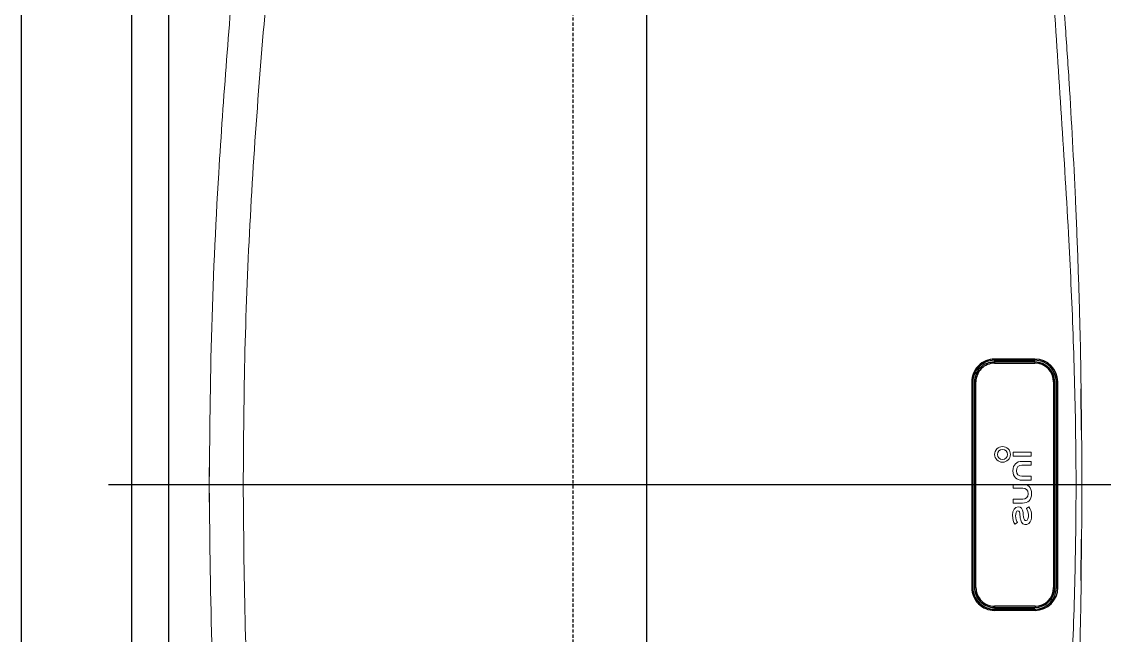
# Model space of a CAD drawing. Header units: millimetres. Extents: x 18456 to 179493, y -203649 to 469211.
# Drawn here: x 141839.6 to 142134.1, y -182060.1 to -181893 of the extents above; entities that cross this region are included whole.
import ezdxf

# ---------------------------------------------------------------- set-up
doc = ezdxf.new("R2010")
doc.units = ezdxf.units.MM
doc.linetypes.add('X-평면도(기본형)$0$HID', pattern=[2.8, 1.8, -1])
for name, color, linetype, true_color in [('X-평면도(기본형)$0$FIN', 9, 'Continuous', 0x808080), ('X-평면도(기본형)$0$FUR', 6, 'Continuous', 0xff00ff), ('X-평면도(기본형)$0$MC', 7, 'Continuous', 0x7f7fff), ('X-평면도(기본형)$0$W1', 2, 'Continuous', 0xffff00)]:
    doc.layers.add(name, color=color, linetype=linetype, true_color=true_color)

# ---------------------------------------------------------------- blocks, each defined once
blk = doc.blocks.new('X-평면도(기본형)$0$IW990')
at = {"layer": 'X-평면도(기본형)$0$FUR'}
for p, q in [((238493.93, 46214.41), (238482.91, 46214.4)), ((238482.91, 46213.28), (238493.93, 46213.28)), ((238493.97, 46214.07), (238482.95, 46214.07)), ((238482.95, 46214.07), (238493.97, 46214.07)), ((238493.97, 46213.62), (238482.95, 46213.62)), ((238493.97, 46213.62), (238482.95, 46213.62)), ((238476.72, 46208.22), (238476.74, 46152.19)), ((238477.1, 46208.22), (238476.72, 46208.22)), ((238477.1, 46208.22), (238477.12, 46152.19)), ((238477.12, 46152.19), (238477.1, 46208.22)), ((238477.55, 46208.22), (238477.57, 46152.19)), ((238477.55, 46208.22), (238477.57, 46152.19)), ((238477.85, 46208.22), (238477.55, 46208.22)), ((238477.86, 46152.19), (238477.85, 46208.22)), ((238499, 46208.22), (238499.01, 46152.2)), ((238499.38, 46208.22), (238499, 46208.22)), ((238499.39, 46152.2), (238499.38, 46208.22)), ((238499.39, 46152.2), (238499.38, 46208.22)), ((238499.84, 46152.2), (238499.83, 46208.22)), ((238499.83, 46208.22), (238499.84, 46152.2)), ((238499.83, 46208.22), (238500.12, 46208.22)), ((238500.14, 46152.2), (238500.12, 46208.22)), ((238476.74, 46152.19), (238477.12, 46152.19)), ((238477.86, 46152.19), (238477.57, 46152.19)), ((238499.39, 46152.2), (238499.01, 46152.2)), ((238500.14, 46152.2), (238499.84, 46152.2)), ((238493.95, 46147.13), (238482.93, 46147.13)), ((238482.93, 46146), (238493.95, 46146.01)), ((238482.97, 46146.79), (238493.99, 46146.79)), ((238482.97, 46146.79), (238493.99, 46146.79)), ((238493.99, 46146.34), (238482.97, 46146.34)), ((238482.97, 46146.34), (238493.99, 46146.34))]:
    blk.add_line(p, q, dxfattribs=at)
at = {"layer": 'X-평면도(기본형)$0$FUR', "linetype": 'Continuous', "lineweight": 15}
for p, q in [((238470.26, 46195.03), (238470.38, 46206.28)), ((238470.46, 46206.27), (238470.33, 46195.03)), ((238470.18, 46182.04), (238470.16, 46180.17)), ((238470.16, 46180.17), (238470.16, 46181.86)), ((238470.18, 46178.31), (238470.16, 46180.17)), ((238470.16, 46180.17), (238470.16, 46178.48)), ((238470.27, 46165.31), (238470.39, 46154.07)), ((238470.47, 46154.07), (238470.34, 46165.32))]:
    blk.add_line(p, q, dxfattribs=at)
at = {"layer": 'X-평면도(기본형)$0$FUR', "color": 1, "ltscale": 30, "true_color": 0xff0000}
blk.add_line((237991.89, 46180.28), (238734.95, 46180.28), dxfattribs=at)
at = {"layer": 'X-평면도(기본형)$0$FUR', "lineweight": 9}
for p, q in [((238483.94, 46171.36), (238483.94, 46172.47)), ((238483.94, 46172.47), (238488.85, 46172.47)), ((238488.85, 46171.37), (238483.94, 46171.36)), ((238488.85, 46172.47), (238488.85, 46171.37))]:
    blk.add_line(p, q, dxfattribs=at)
at = {"layer": 'X-평면도(기본형)$0$FUR', "linetype": 'Continuous', "lineweight": 15}
blk.add_lwpolyline([(238470.16, 46180.17), (238470.15, 46180.17), (238470.11, 46180.17), (238470.05, 46180.17), (238469.98, 46180.17), (238469.88, 46180.17), (238469.78, 46180.17), (238469.67, 46180.17), (238469.56, 46180.17)], dxfattribs=at)
at = {"layer": 'X-평면도(기본형)$0$FUR'}
for centre, radius, start, end in [((238482.91, 46208.22), 6.19, 90.0164, 180.0164), ((238482.95, 46208.22), 5.85, 90.0164, 180.0164), ((238482.95, 46208.22), 5.85, 90.0164, 180.0164), ((238482.95, 46208.22), 5.4, 90.0164, 180.0164), ((238482.95, 46208.22), 5.4, 90.0164, 180.0164), ((238482.91, 46208.22), 5.06, 90.0164, 180.0164), ((238493.94, 46208.22), 6.19, 0.0164, 90.0164), ((238493.94, 46208.22), 5.06, 0.0164, 90.0164), ((238493.98, 46208.22), 5.85, 0.0164, 90.0164), ((238493.98, 46208.22), 5.85, 0.0164, 90.0164), ((238493.98, 46208.22), 5.4, 0.0164, 90.0164), ((238493.98, 46208.22), 5.4, 0.0164, 90.0164), ((238482.93, 46152.19), 6.19, 180.0164, 270.0164), ((238482.97, 46152.19), 5.85, 180.0164, 270.0164), ((238482.97, 46152.19), 5.85, 180.0164, 270.0164), ((238482.97, 46152.19), 5.4, 180.0164, 270.0164), ((238482.97, 46152.19), 5.4, 180.0164, 270.0164), ((238482.93, 46152.19), 5.06, 180.0164, 270.0164), ((238493.95, 46152.19), 5.06, 270.0164, 0.0164), ((238493.95, 46152.19), 6.19, 270.0164, 0.0164), ((238493.99, 46152.19), 5.4, 270.0164, 0.0164), ((238493.99, 46152.19), 5.85, 270.0164, 0.0164), ((238493.99, 46152.19), 5.85, 270.0164, 0.0164), ((238493.99, 46152.19), 5.4, 270.0164, 0.0164)]:
    blk.add_arc(centre, radius, start, end, dxfattribs=at)
at = {"layer": 'X-평면도(기본형)$0$FUR', "linetype": 'Continuous', "lineweight": 15}
for points, knots in [([(238707.62, 46175.48), (238707.48, 46190.43, 0), (238707.21, 46220.32, 0), (238705.37, 46260.49, 0), (238702.83, 46295.96, 0), (238700.96, 46318.81, 0), (238699.18, 46333.65, 0), (238697.7, 46340.45, 0), (238695.39, 46347.04, 0), (238692.14, 46353.25, 0), (238688.15, 46359.04, 0), (238683.63, 46364.09, 0), (238678.74, 46368.37, 0), (238673.62, 46371.94, 0), (238668.14, 46374.91, 0), (238662.35, 46377.23, 0), (238656.35, 46378.91, 0), (238650.73, 46379.75, 0), (238647.15, 46380.1, 0), (238645.63, 46380.22, 0)], [0, 0, 0, 0, 0.0952782, 0.1905564, 0.2562525, 0.3219487, 0.3367094, 0.3514838, 0.3661826, 0.3810752, 0.3960284, 0.4109212, 0.424131, 0.4373829, 0.4505928, 0.4638002, 0.4770496, 0.4902568, 0.4999552, 0.4999552, 0.4999552, 0.4999552]), ([(238698.33, 46180.24), (238698.23, 46192.42, 0), (238698.03, 46216.78, 0), (238696.52, 46253.29, 0), (238694.02, 46289.73, 0), (238691.77, 46315.81, 0), (238689.85, 46331.51, 0), (238688.72, 46336.84, 0), (238686.97, 46342.03, 0), (238684.5, 46346.94, 0), (238681.46, 46351.55, 0), (238677.44, 46356.29, 0), (238672.21, 46360.85, 0), (238665.69, 46364.86, 0), (238658.55, 46367.73, 0), (238650.08, 46369.43, 0), (238644.03, 46369.82, 0), (238641.54, 46370.04, 0)], [0, 0, 0, 0, 0.165801, 0.331607, 0.497398, 0.663183, 0.687934, 0.712702, 0.737346, 0.762467, 0.787683, 0.812808, 0.847589, 0.88237, 0.917375, 0.952378, 1, 1, 1, 1]), ([(238470.63, 46220.9), (238470.63, 46221.23, 0), (238470.67, 46222.89, 0), (238470.85, 46229.87, 0), (238471.21, 46241.82, 0), (238472.06, 46263.07, 0), (238473.2, 46284.29, 0), (238474.87, 46309.31, 0), (238476.07, 46323.69, 0), (238476.83, 46332.8, 0)], [0, 0, 0, 0, 0.008884, 0.044422, 0.186575, 0.328729, 0.613054, 0.755208, 1, 1, 1, 1]), ([(238478.97, 46332.95), (238478.64, 46327.33, 0), (238477.64, 46310.48, 0), (238475.8, 46282.36, 0), (238473.82, 46250.66, 0), (238472.43, 46221, 0), (238471.87, 46198.19, 0), (238471.76, 46184.58, 0), (238471.75, 46180.17, 0)], [0, 0, 0, 0, 0.0552666, 0.1658888, 0.2765103, 0.3666384, 0.4567946, 0.5000016, 0.5000016, 0.5000016, 0.5000016]), ([(238470.38, 46206.28), (238470.39, 46207.85, 0), (238470.43, 46212.73, 0), (238470.55, 46217.6, 0), (238470.63, 46220.9, 0)], [0, 0, 0, 0, 0.323794, 1, 1, 1, 1]), ([(238470.16, 46181.86), (238470.16, 46183.27, 0), (238470.16, 46187.65, 0), (238470.22, 46192.04, 0), (238470.26, 46195.03, 0)], [0, 0, 0, 0, 0.319494, 1, 1, 1, 1]), ([(238707.61, 46184.99), (238707.49, 46170.05, 0), (238707.24, 46140.15, 0), (238705.42, 46099.98, 0), (238702.9, 46064.51, 0), (238701.04, 46041.66, 0), (238699.27, 46026.82, 0), (238697.79, 46020.02, 0), (238695.48, 46013.43, 0), (238692.24, 46007.22, 0), (238688.25, 46001.42, 0), (238683.74, 45996.37, 0), (238678.85, 45992.09, 0), (238673.73, 45988.52, 0), (238668.25, 45985.54, 0), (238662.47, 45983.22, 0), (238656.46, 45981.53, 0), (238650.84, 45980.7, 0), (238647.26, 45980.34, 0), (238645.75, 45980.22, 0)], [0, 0, 0, 0, 0.0952782, 0.1905564, 0.2562525, 0.3219487, 0.3367094, 0.3514838, 0.3661826, 0.3810752, 0.3960284, 0.4109212, 0.424131, 0.4373829, 0.4505928, 0.4638002, 0.4770496, 0.4902568, 0.4999552, 0.4999552, 0.4999552, 0.4999552]), ([(238479.06, 46027.4), (238478.72, 46033.01, 0), (238477.72, 46049.87, 0), (238475.86, 46077.99, 0), (238473.86, 46109.69, 0), (238472.46, 46139.35, 0), (238471.88, 46162.15, 0), (238471.76, 46175.76, 0), (238471.75, 46180.17, 0)], [0, 0, 0, 0, 0.0552666, 0.1658888, 0.2765103, 0.3666384, 0.4567946, 0.5000016, 0.5000016, 0.5000016, 0.5000016]), ([(238698.33, 46180.24), (238698.24, 46168.05, 0), (238698.05, 46143.69, 0), (238696.56, 46107.18, 0), (238694.08, 46070.74, 0), (238691.85, 46044.66, 0), (238689.94, 46028.96, 0), (238688.81, 46023.62, 0), (238687.06, 46018.43, 0), (238684.59, 46013.53, 0), (238681.56, 46008.92, 0), (238677.54, 46004.18, 0), (238672.32, 45999.61, 0), (238665.8, 45995.6, 0), (238658.66, 45992.72, 0), (238650.19, 45991.01, 0), (238644.14, 45990.62, 0), (238641.65, 45990.4, 0)], [0, 0, 0, 0, 0.165801, 0.331607, 0.497398, 0.663183, 0.687934, 0.712702, 0.737346, 0.762467, 0.787683, 0.812808, 0.847589, 0.88237, 0.917375, 0.952378, 1, 1, 1, 1]), ([(238470.16, 46178.48), (238470.16, 46177.08, 0), (238470.17, 46172.69, 0), (238470.23, 46168.3, 0), (238470.27, 46165.31, 0)], [0, 0, 0, 0, 0.319494, 1, 1, 1, 1]), ([(238470.39, 46154.07), (238470.41, 46152.49, 0), (238470.45, 46147.61, 0), (238470.57, 46142.74, 0), (238470.65, 46139.44, 0)], [0, 0, 0, 0, 0.323794, 1, 1, 1, 1]), ([(238522.24, 45987.27), (238513.88, 45987.16, 0), (238497.15, 45986.93, 0), (238472.08, 45986.79, 0), (238447.06, 45986.79, 0), (238422.13, 45986.94, 0), (238394.39, 45987.24, 0), (238363.93, 45987.93, 0), (238330.66, 45989.25, 0), (238302.94, 45990.92, 0), (238280.69, 45992.38, 0), (238263.94, 45993.52, 0), (238247.18, 45994.97, 0), (238230.45, 45996.9, 0), (238213.77, 45999.53, 0), (238196.53, 46003.2, 0), (238178.81, 46008.22, 0), (238160.71, 46014.62, 0), (238143.01, 46022.21, 0), (238125.83, 46030.94, 0), (238111.01, 46039.8, 0), (238098.33, 46048.27, 0), (238087.61, 46056.08, 0), (238077.3, 46064.43, 0), (238067.53, 46073.39, 0), (238058.6, 46082.82, 0), (238050.66, 46092.76, 0), (238043.73, 46103.13, 0), (238037.65, 46114.04, 0), (238032.6, 46125.43, 0), (238029.44, 46133.86, 0), (238028.25, 46138.54, 0), (238028.12, 46138.93, 0)], [0, 0, 0, 0, 0.045045, 0.090113, 0.135167, 0.180192, 0.2252, 0.286412, 0.347638, 0.408861, 0.439659, 0.470514, 0.501361, 0.532157, 0.562894, 0.593613, 0.628106, 0.662718, 0.697369, 0.73198, 0.766473, 0.790174, 0.813941, 0.837696, 0.861396, 0.885041, 0.907276, 0.929591, 0.951906, 0.974141, 0.996378, 1, 1, 1, 1]), ([(238470.65, 46139.44), (238470.66, 46139.11, 0), (238470.7, 46137.45, 0), (238470.88, 46130.48, 0), (238471.25, 46118.52, 0), (238472.11, 46097.28, 0), (238473.26, 46076.06, 0), (238474.94, 46051.04, 0), (238476.15, 46036.65, 0), (238476.92, 46027.55, 0)], [0, 0, 0, 0, 0.008884, 0.044422, 0.186575, 0.328729, 0.613054, 0.755208, 1, 1, 1, 1])]:
    blk.add_open_spline(points, degree=3, knots=knots, dxfattribs=at)
at = {"layer": 'X-평면도(기본형)$0$FUR'}
for points in [[(238482.95, 46214.07), (238482.91, 46214.07), (238482.91, 46214.4)], [(238482.91, 46213.28), (238482.91, 46213.62), (238482.95, 46213.62)], [(238493.97, 46214.07), (238493.93, 46214.07), (238493.93, 46214.41)], [(238493.93, 46213.28), (238493.93, 46213.62), (238493.97, 46213.62)], [(238482.97, 46146.79), (238482.93, 46146.79), (238482.93, 46147.13)], [(238482.93, 46146), (238482.93, 46146.34), (238482.97, 46146.34)], [(238493.99, 46146.79), (238493.95, 46146.79), (238493.95, 46147.13)], [(238493.95, 46146.01), (238493.95, 46146.34), (238493.99, 46146.34)]]:
    blk.add_rational_spline(points, [1, 0.707106781187, 1], degree=2, dxfattribs=at)
at = {"layer": 'X-평면도(기본형)$0$FUR', "lineweight": 9}
for points, knots in [([(238486.57, 46190.37), (238486.18, 46191.1, 0), (238485.26, 46191.32, 0), (238484.61, 46190.76, 0), (238484, 46190.25, 0), (238483.85, 46189.47, 0), (238483.85, 46188.56, 0), (238483.85, 46187.65, 0), (238484.23, 46186.66, 0), (238484.56, 46186.24, 0), (238484.56, 46186.24, 0), (238485.28, 46186.67, 0), (238485.28, 46186.67, 0), (238484.58, 46187.75, 0), (238484.64, 46188.93, 0), (238484.83, 46189.49, 0), (238485.03, 46190.05, 0), (238485.55, 46190.1, 0), (238485.79, 46189.73, 0), (238486.04, 46189.37, 0), (238486.07, 46188.61, 0), (238486.16, 46187.74, 0), (238486.26, 46186.86, 0), (238486.72, 46186.18, 0), (238487.49, 46186.2, 0), (238488.42, 46186.23, 0), (238489.02, 46187.25, 0), (238489.02, 46188.52, 0), (238489.02, 46189.61, 0), (238488.74, 46190.46, 0), (238488.4, 46190.95, 0), (238488.4, 46190.95, 0), (238487.68, 46190.53, 0), (238487.68, 46190.53, 0), (238487.92, 46190.16, 0), (238488.19, 46189.39, 0), (238488.2, 46188.71, 0), (238488.2, 46188.07, 0), (238488.03, 46187.29, 0), (238487.59, 46187.28, 0), (238487.17, 46187.27, 0), (238487.08, 46187.84, 0), (238487.04, 46188.43, 0), (238487.02, 46188.69, 0), (238486.98, 46189, 0), (238486.93, 46189.27, 0), (238486.88, 46189.6, 0), (238486.73, 46190.07, 0), (238486.57, 46190.37)], [0, 0, 0, 0, 1, 1, 1, 2, 2, 2, 3, 3, 3, 4, 4, 4, 5, 5, 5, 6, 6, 6, 7, 7, 7, 8, 8, 8, 9, 9, 9, 10, 10, 10, 11, 11, 11, 12, 12, 12, 13, 13, 13, 14, 14, 14, 15, 15, 15, 16, 16, 16, 16]), ([(238483.85, 46182.66), (238483.85, 46184.39, 0), (238484.84, 46185.21, 0), (238486.36, 46185.22, 0), (238486.36, 46185.22, 0), (238488.85, 46185.22, 0), (238488.85, 46185.22, 0), (238488.85, 46185.22, 0), (238488.85, 46184.17, 0), (238488.85, 46184.17, 0), (238488.85, 46184.17, 0), (238486.25, 46184.17, 0), (238486.25, 46184.17, 0), (238485.47, 46184.17, 0), (238484.79, 46183.67, 0), (238484.79, 46182.66, 0), (238484.79, 46181.66, 0), (238485.47, 46181.16, 0), (238486.25, 46181.16, 0), (238486.25, 46181.16, 0), (238488.85, 46181.16, 0), (238488.85, 46181.16, 0), (238488.85, 46181.16, 0), (238488.85, 46180.11, 0), (238488.85, 46180.11, 0), (238488.85, 46180.11, 0), (238486.36, 46180.11, 0), (238486.36, 46180.11, 0), (238484.84, 46180.11, 0), (238483.85, 46180.93, 0), (238483.85, 46182.66)], [0, 0, 0, 0, 1, 1, 1, 2, 2, 2, 3, 3, 3, 4, 4, 4, 5, 5, 5, 6, 6, 6, 7, 7, 7, 8, 8, 8, 9, 9, 9, 10, 10, 10, 10]), ([(238488.94, 46176.42), (238488.94, 46178.15, 0), (238487.95, 46178.97, 0), (238486.42, 46178.97, 0), (238486.42, 46178.97, 0), (238483.94, 46178.97, 0), (238483.94, 46178.97, 0), (238483.94, 46178.97, 0), (238483.94, 46177.92, 0), (238483.94, 46177.92, 0), (238483.94, 46177.92, 0), (238486.53, 46177.92, 0), (238486.53, 46177.92, 0), (238487.32, 46177.92, 0), (238488, 46177.42, 0), (238488, 46176.42, 0), (238488, 46175.41, 0), (238487.32, 46174.92, 0), (238486.53, 46174.92, 0), (238486.53, 46174.92, 0), (238483.94, 46174.91, 0), (238483.94, 46174.91, 0), (238483.94, 46174.91, 0), (238483.94, 46173.86, 0), (238483.94, 46173.86, 0), (238483.94, 46173.86, 0), (238486.42, 46173.86, 0), (238486.42, 46173.86, 0), (238487.95, 46173.87, 0), (238488.94, 46174.69, 0), (238488.94, 46176.42)], [0, 0, 0, 0, 1, 1, 1, 2, 2, 2, 3, 3, 3, 4, 4, 4, 5, 5, 5, 6, 6, 6, 7, 7, 7, 8, 8, 8, 9, 9, 9, 10, 10, 10, 10]), ([(238493.9, 46171.96), (238493.9, 46170.77, 0), (238492.94, 46169.81, 0), (238491.76, 46169.81, 0), (238490.57, 46169.81, 0), (238489.61, 46170.77, 0), (238489.61, 46171.96, 0), (238489.61, 46173.14, 0), (238490.57, 46174.1, 0), (238491.76, 46174.1, 0), (238492.94, 46174.1, 0), (238493.9, 46173.14, 0), (238493.9, 46171.96)], [0, 0, 0, 0, 1, 1, 1, 2, 2, 2, 3, 3, 3, 4, 4, 4, 4]), ([(238490.39, 46171.96), (238490.39, 46171.2, 0), (238491, 46170.59, 0), (238491.76, 46170.59, 0), (238492.51, 46170.59, 0), (238493.12, 46171.2, 0), (238493.12, 46171.96, 0), (238493.12, 46172.71, 0), (238492.51, 46173.32, 0), (238491.76, 46173.32, 0), (238491, 46173.32, 0), (238490.39, 46172.71, 0), (238490.39, 46171.96)], [0, 0, 0, 0, 1, 1, 1, 2, 2, 2, 3, 3, 3, 4, 4, 4, 4])]:
    blk.add_open_spline(points, degree=3, knots=knots, dxfattribs=at)
blk = doc.blocks.new('X-평면도(기본형)$0$ba15001400')
at = {"layer": 'X-평면도(기본형)$0$FUR', "linetype": 'X-평면도(기본형)$0$HID', "ltscale": 0.5}
blk.add_line((0, 110), (1400, 110), dxfattribs=at)
at = {"layer": 'X-평면도(기본형)$0$FUR'}
blk.add_lwpolyline([(1400, 0), (1400, 130), (0, 130), (0, 0)], close=True, dxfattribs=at)
at = {"layer": 'X-평면도(기본형)$0$MC'}
blk.add_lwpolyline([(1400, 0), (1400, 300), (2300, 300), (2300, 1500), (1400, 1500), (0, 1500), (0, 0)], close=True, dxfattribs=at)
at = {"layer": 'X-평면도(기본형)$0$FUR', "xscale": -1, "rotation": 90}
blk.add_blockref('X-평면도(기본형)$0$IW990', (46580.28, 238718.61), dxfattribs=at)

msp = doc.modelspace()

# ---------------------------------------------------------------- linework, layer by layer
at = {"layer": 'X-평면도(기본형)$0$FIN'}
msp.add_line((141869.57, -182429.15), (141869.57, -181009.15), dxfattribs=at)
at = {"layer": 'X-평면도(기본형)$0$W1'}
msp.add_line((141839.57, -182569.15), (141839.57, -180889.15), dxfattribs=at)

# ---------------------------------------------------------------- block references
at = {"xscale": -1, "rotation": 270}
msp.add_blockref('X-평면도(기본형)$0$ba15001400', (141879.57, -182419.15), dxfattribs=at)

doc.saveas('drawing.dxf')
